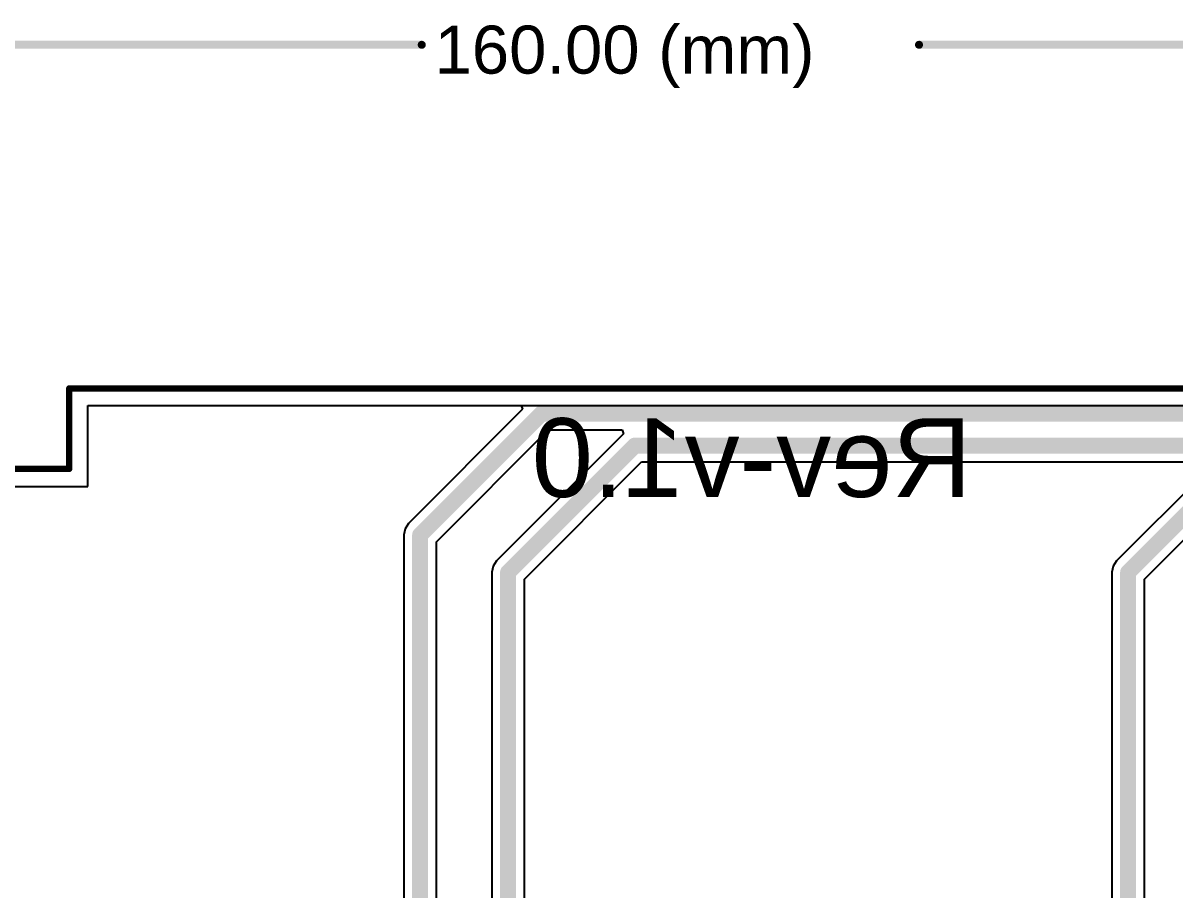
# Model space of a CAD drawing. Header units: millimetres. Extents: x 0 to 174, y 0 to 132.
# Drawn here: x 59.03 to 95.62, y 104.08 to 131.6 of the extents above; entities that cross this region are included whole.
import ezdxf

# ---------------------------------------------------------------- set-up
doc = ezdxf.new("R2010")
doc.units = ezdxf.units.MM
for name, color, linetype in [('BottomLayer', 5, 'Continuous'), ('BottomOverlay', 54, 'Continuous'), ('Mechanical2', 216, 'Continuous'), ('TopLayer', 1, 'Continuous')]:
    doc.layers.add(name, color=color, linetype=linetype)
doc.styles.add('Arial', font='', dxfattribs={"height": 0.2})
doc.styles.get('Arial').set_extended_font_data('Arial')

msp = doc.modelspace()

# ---------------------------------------------------------------- linework, layer by layer
at = {"layer": 'BottomLayer'}
for p, q in [((61.087, 116.891), (61.087, 119.456)), ((61.087, 119.456), (152.603, 119.456)), ((11.024, 116.891), (61.087, 116.891))]:
    msp.add_line(p, q, dxfattribs=at)
at = {"layer": 'Mechanical2'}
for points, const_width in [([(0, 130.912), (71.697, 130.912)], 0.254), ([(87.491, 130.912), (160, 130.912)], 0.254), ([(60.5, 120), (160, 120)], 0.203), ([(60.5, 117.45), (60.5, 120)], 0.203), ([(11.5, 117.45), (60.5, 117.45)], 0.203)]:
    msp.add_lwpolyline(points, dxfattribs=dict(at, const_width=const_width))
for points, const_width in [([(71.633, 130.912, 1), (71.76, 130.912, 1)], 0.127), ([(87.427, 130.912, 1), (87.554, 130.912, 1)], 0.127), ([(60.449, 120, 1), (60.551, 120, 1)], 0.102), ([(60.449, 120, 1), (60.551, 120, 1)], 0.102), ([(60.449, 117.45, 1), (60.551, 117.45, 1)], 0.102), ([(60.449, 117.45, 1), (60.551, 117.45, 1)], 0.102)]:
    msp.add_lwpolyline(points, format="xyb", close=True, dxfattribs=dict(at, const_width=const_width))
at = {"layer": 'TopLayer'}
for p, q in [((61.087, 116.891), (61.087, 119.456)), ((61.087, 119.456), (74.853, 119.456)), ((74.901, 119.339), (71.279, 115.717)), ((74.853, 119.456), (74.901, 119.339)), ((72.163, 115.136), (75.712, 118.684)), ((78.094, 118.552), (74.073, 114.531)), ((75.712, 118.684), (78.063, 118.684)), ((78.063, 118.684), (78.102, 118.557)), ((78.102, 118.557), (78.094, 118.552)), ((74.957, 113.95), (78.675, 117.668)), ((78.675, 117.668), (96.74, 117.668)), ((96.772, 117.536), (93.767, 114.532)), ((11.024, 116.891), (61.087, 116.891)), ((94.651, 113.951), (97.352, 116.652)), ((71.279, 115.717), (71.167, 115.549)), ((71.167, 115.549), (71.127, 115.35)), ((71.127, 115.35), (71.127, 96.822)), ((72.163, 96.607), (72.163, 115.136)), ((74.073, 114.531), (73.96, 114.363)), ((93.767, 114.532), (93.654, 114.364)), ((73.96, 114.363), (73.921, 114.165)), ((73.921, 114.165), (73.921, 96.626)), ((93.654, 114.364), (93.615, 114.165)), ((93.615, 114.165), (93.615, 97.257)), ((74.957, 96.841), (74.957, 113.95)), ((94.651, 97.043), (94.651, 113.951))]:
    msp.add_line(p, q, dxfattribs=at)
at = {"layer": 'TopLayer', "const_width": 0.508}
for points in [[(71.645, 115.35), (75.497, 119.202)], [(75.497, 119.202), (131.946, 119.202)], [(74.439, 114.165), (78.461, 118.186)], [(78.461, 118.186), (130.462, 118.186)], [(94.133, 114.165), (97.138, 117.17)], [(71.645, 96.607), (71.645, 115.35)], [(74.439, 96.626), (74.439, 114.165)], [(94.133, 97.043), (94.133, 114.165)]]:
    msp.add_lwpolyline(points, dxfattribs=at)
at = {"layer": 'TopLayer', "const_width": 0.254}
for points in [[(75.37, 119.202, 1), (75.624, 119.202, 1)], [(75.37, 119.202, 1), (75.624, 119.202, 1)], [(78.334, 118.186, 1), (78.588, 118.186, 1)], [(78.334, 118.186, 1), (78.588, 118.186, 1)], [(71.518, 115.35, 1), (71.772, 115.35, 1)], [(71.518, 115.35, 1), (71.772, 115.35, 1)], [(74.312, 114.165, 1), (74.566, 114.165, 1)], [(74.312, 114.165, 1), (74.566, 114.165, 1)], [(94.006, 114.165, 1), (94.26, 114.165, 1)], [(94.006, 114.165, 1), (94.26, 114.165, 1)]]:
    msp.add_lwpolyline(points, format="xyb", close=True, dxfattribs=at)

# ---------------------------------------------------------------- texts
at = {"layer": 'BottomOverlay', "style": 'Arial', "text_generation_flag": 2}
msp.add_text('Rev-v1.0', height=2.5, dxfattribs=at).set_placement((89.164, 116.556))
at = {"layer": 'Mechanical2', "style": 'Arial'}
msp.add_text('160.00 (mm)', height=1.524, dxfattribs=at).set_placement((72.103, 129.997))

doc.saveas('drawing.dxf')
